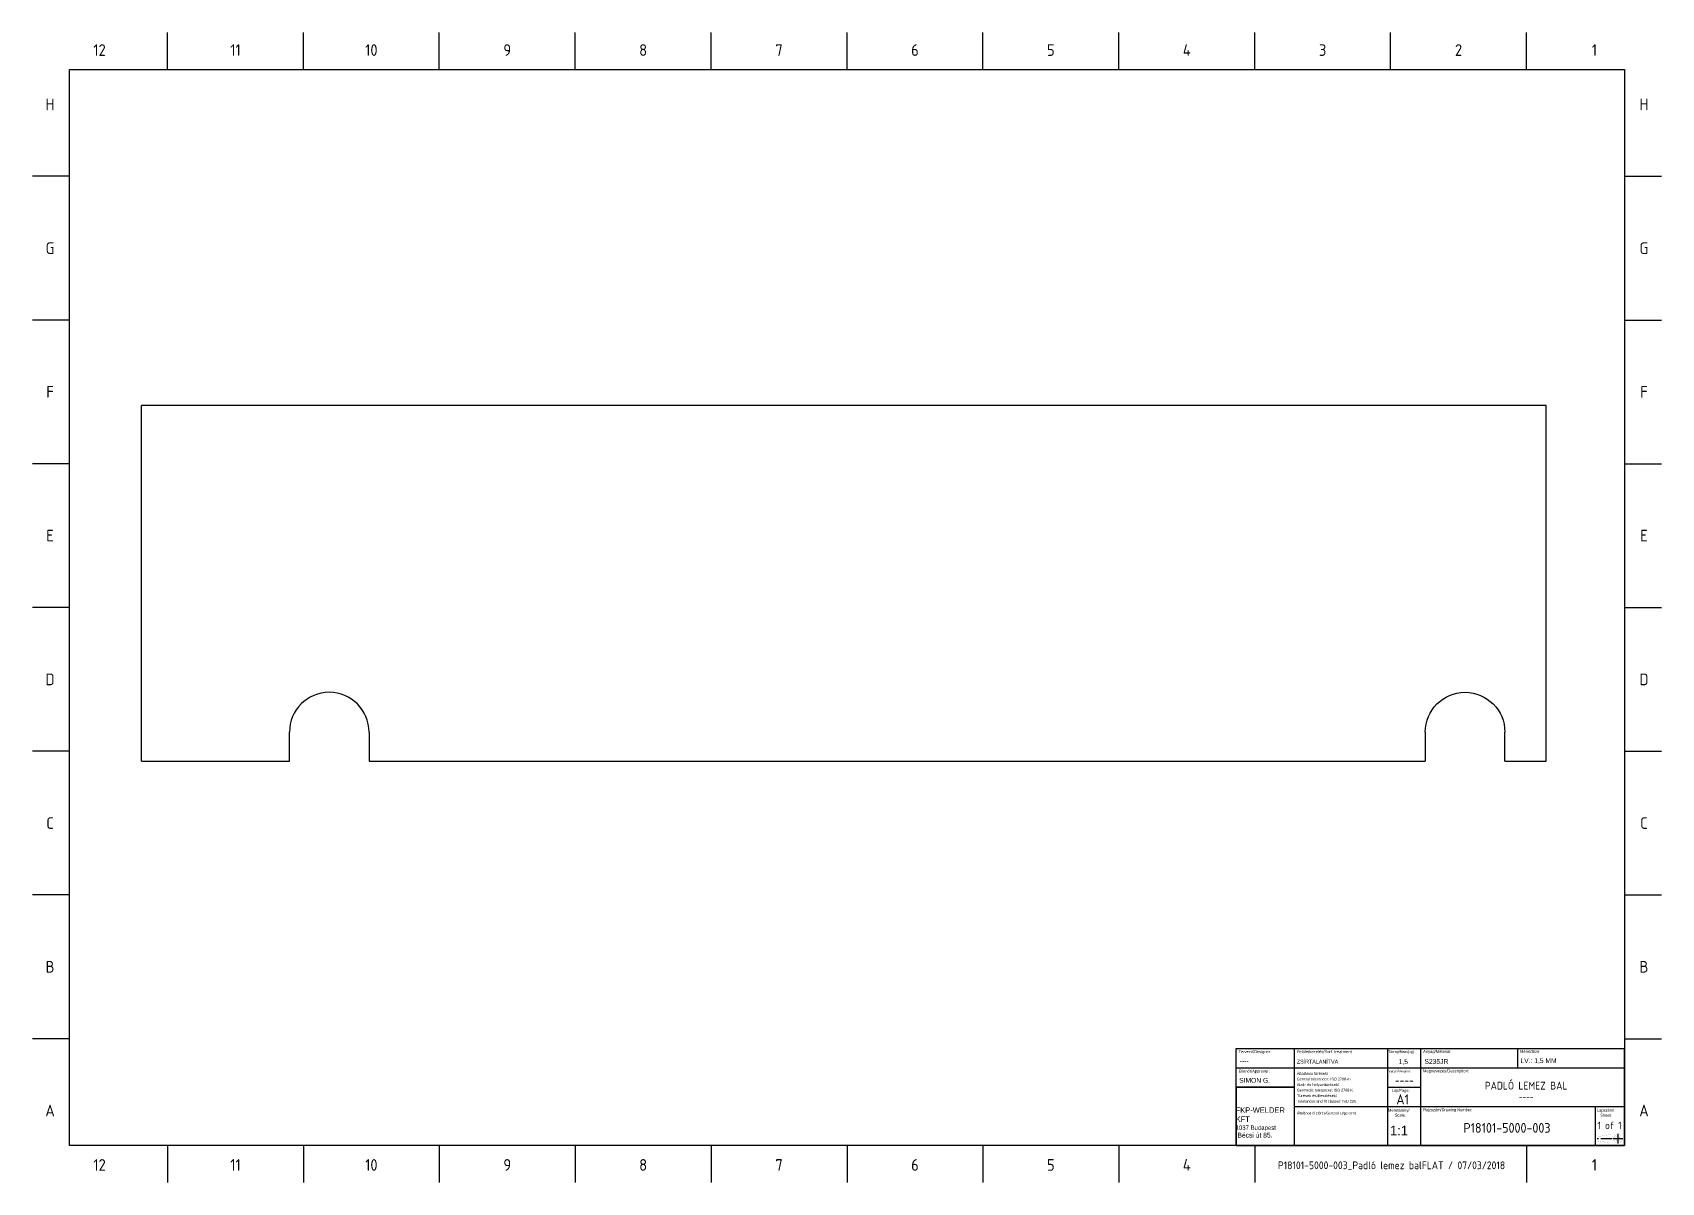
# Model space of a CAD drawing. Extents: x 2 to 841, y 1 to 593.
import ezdxf

# ---------------------------------------------------------------- set-up
doc = ezdxf.new("R2010")
doc.units = 0
doc.header["$LTSCALE"] = 12.7
doc.header["$MEASUREMENT"] = 0
doc.linetypes.add('CENTER', pattern=[0.72, 0.45, -0.09, 0.09, -0.09])
doc.layers.get('0').update_dxf_attribs({"linetype": 'CONTINUOUS'})
for name, color, linetype in [('ANNOTATION_TEXT', 7, 'CONTINUOUS'), ('BORDER_FRAME', 7, 'CONTINUOUS'), ('BORDER_ZONES', 7, 'CONTINUOUS'), ('TITLE_BLOCK', 7, 'CONTINUOUS'), ('VISIBLE', 7, 'CONTINUOUS')]:
    doc.layers.add(name, color=color, linetype=linetype)
doc.styles.add('ONSHAPE-STANDARD', font='ISOCP.SHX')
doc.styles.add('ONSHAPE-STANDARD-NOTESTYLE', font='ARIsoP1.shx', dxfattribs={"height": 2.5})

msp = doc.modelspace()

# ---------------------------------------------------------------- linework, layer by layer
at = {"color": 250, "linetype": 'CONTINUOUS'}
for p, q in [((622, 20), (622, 70)), ((622, 70), (822, 70)), ((652, 20), (652, 70)), ((700, 20), (700, 70)), ((717, 20), (717, 70)), ((767, 60), (767, 70)), ((822, 20), (822, 70)), ((622, 60), (822, 60)), ((622, 50), (652, 50)), ((652, 50), (622, 50)), ((622, 50), (622, 20)), ((652, 20), (652, 50)), ((700, 50), (717, 50)), ((652, 40), (822, 40)), ((807, 20), (807, 40)), ((622, 20), (822, 20)), ((622, 20), (652, 20))]:
    msp.add_line(p, q, dxfattribs=at)
at = {"color": 250, "linetype": 'CENTER'}
for p, q in [((818.6, 25.96), (818.6, 20.96)), ((815.44, 23.46), (807.84, 23.46)), ((821.1, 23.46), (815.97, 23.46))]:
    msp.add_line(p, q, dxfattribs=at)
at = {"color": 7, "linetype": 'CONTINUOUS', "const_width": 0.0488, "flags": 128}
for points in [[(815.08, 25.67), (808.31, 24.64)], [(815.08, 21.25), (815.08, 25.67)], [(808.31, 24.64), (808.31, 22.28)], [(808.31, 22.28), (815.08, 21.25)]]:
    msp.add_lwpolyline(points, dxfattribs=at)
at = {"color": 7, "linetype": 'CONTINUOUS', "const_width": 0.0488}
for points in [[(820.81, 23.46, 0.414214), (818.6, 25.67, 2.414214), (820.81, 23.46)], [(819.78, 23.46, 0.414214), (818.6, 24.64, 2.414214), (819.78, 23.46)]]:
    msp.add_lwpolyline(points, format="xyb", close=True, dxfattribs=at)
at = {"layer": 'BORDER_FRAME'}
for p, q in [((21, 20), (21, 574)), ((21, 574), (822, 574)), ((822, 574), (822, 20)), ((822, 20), (21, 20))]:
    msp.add_line(p, q, dxfattribs=at)
at = {"layer": 'BORDER_ZONES'}
for p, q in [((71.5, 574), (71.5, 593)), ((141.5, 574), (141.5, 593)), ((211.5, 574), (211.5, 593)), ((281.5, 574), (281.5, 593)), ((351.5, 574), (351.5, 593)), ((421.5, 574), (421.5, 593)), ((491.5, 574), (491.5, 593)), ((561.5, 574), (561.5, 593)), ((631.5, 574), (631.5, 593)), ((701.5, 574), (701.5, 593)), ((771.5, 574), (771.5, 593)), ((21, 519), (2, 519)), ((822, 519), (841, 519)), ((21, 445), (2, 445)), ((822, 445), (841, 445)), ((21, 371), (2, 371)), ((822, 371), (841, 371)), ((21, 297), (2, 297)), ((822, 297), (841, 297)), ((21, 223), (2, 223)), ((822, 223), (841, 223)), ((21, 149), (2, 149)), ((822, 149), (841, 149)), ((21, 75), (2, 75)), ((822, 75), (841, 75)), ((71.5, 20), (71.5, 1)), ((141.5, 20), (141.5, 1)), ((211.5, 20), (211.5, 1)), ((281.5, 20), (281.5, 1)), ((351.5, 20), (351.5, 1)), ((421.5, 20), (421.5, 1)), ((491.5, 20), (491.5, 1)), ((561.5, 20), (561.5, 1)), ((631.5, 20), (631.5, 1)), ((771.5, 20), (771.5, 1))]:
    msp.add_line(p, q, dxfattribs=at)
at = {"layer": 'VISIBLE'}
for p, q in [((58.03, 217.86), (58.03, 401.02)), ((781.63, 401.02), (58.03, 401.02)), ((781.63, 217.86), (781.63, 401.02)), ((134.33, 217.86), (134.33, 232.86)), ((175.33, 232.86), (175.33, 217.86)), ((719.33, 232.86), (719.33, 217.86)), ((760.33, 217.86), (760.33, 232.86)), ((58.03, 217.86), (134.33, 217.86)), ((175.33, 217.86), (719.33, 217.86)), ((760.33, 217.86), (781.63, 217.86))]:
    msp.add_line(p, q, dxfattribs=at)
msp.add_arc((154.83, 232.86), 20.5, 0, 180, dxfattribs=at)
at = {"layer": 'VISIBLE', "extrusion": (0, 0, -1)}
msp.add_arc((-739.83, 232.86), 20.5, 0, 180, dxfattribs=at)

# ---------------------------------------------------------------- texts
at = {"color": 7, "linetype": 'CONTINUOUS', "style": 'ONSHAPE-STANDARD-NOTESTYLE', "oblique": 0.00002}
for s, height, width, p in [('Tervezö/Designer:', 1.5, 0.989, (623.22, 67.55)), ('Felületkezelés/Surf. treatment', 1.5, 1.061, (653.22, 67.55)), ('Tömeg/Mass[kg]', 1.3, 0.934, (700.26, 67.65)), ('Anyag/Material:', 1.5, 0.964, (718.22, 67.65)), ('Méret/Size:', 1.5, 0.995, (768.22, 67.65)), ('Ellenör/Approver: ', 1.5, 0.997, (623.22, 57.55)), ('Verzió/Version:', 1.25, 0.978, (700.43, 57.65)), ('Megnevezés/Description:', 1.5, 0.967, (718.22, 57.65)), ('Általános türések/', 1.4, 1.079, (653.22, 56.35)), ('Alak- és helyzettürések/', 1.4, 1.091, (653.22, 50.65)), ('General tolerances: ISO 2768-m', 1.4, 0.992, (653.22, 53.5)), ('Türések és illesztések/', 1.4, 1.09, (653.22, 44.95)), ('Tolerances and fit classes: ISO 286', 1.4, 1.032, (653.22, 42.1)), ('Geometric tolerances: ISO 2768-K', 1.4, 0.977, (653.22, 47.8)), ('Lap/Page:', 1.5, 0.981, (702.05, 47.65)), ('Általános élletörés/General edge cond.', 1.3, 1.036, (653.22, 36.05)), ('Méretarány/', 1.5, 1.031, (700.2, 37.42)), ('Scale:', 1.5, 0.95, (703.68, 34.87)), ('Rajzszám/Drawing Number:', 1.5, 0.937, (718.22, 37.65)), ('Lapszám/', 1.5, 0.989, (807.79, 37.42)), ('Sheet:', 1.5, 1.008, (809.48, 34.87))]:
    msp.add_text(s, height=height, dxfattribs=dict(at, width=width)).set_placement(p)
at = {"style": 'ONSHAPE-STANDARD'}
msp.add_text('A1', height=5.21, dxfattribs=at).set_placement((704.46, 41.13))
at = {"layer": 'ANNOTATION_TEXT', "style": 'ONSHAPE-STANDARD-NOTESTYLE'}
for s, insert, char_height, width, attachment_point in [('\\fARIsoP1.shx|b0|i0|c0|p0;----}', (623.78, 63.43), 2.5, 26.6898, 4), ('\\fARIsoP1.shx|b0|i0|c0|p0;\\H2;ZSÍRTALANÍTVA}', (653.2, 63.16), 2, 44.6672, 4), ('1,5}', (705.62, 64.42), 2.5, 7.0156, 1), ('\\fARIsoP1.shx|b0|i0|c0|p0;S235JR\\P}', (718.95, 63.28), 2.5, 10, 4), ('\\fARIsoP1.shx|b0|i0|c0|p0;LV.: 1,5 MM}', (768.39, 63.47), 2.5, 50.9226, 4), ('\\fARIsoP1.shx|b0|i0|c0|p0;SIMON G.}', (623.5, 53.53), 2.5, 27.1025, 4), ('\\fARIsoP1.shx|b0|i0|c0|p0;\\H1.12x;FKP-WELDER KFT{\\H0.797194x;\\P1037 Budapest}{\\H0.892857x;\\P Bécsi út 85.}}', (621.67, 39.64), 2.5, 30.2497, 1), ('\\fARIsoP1.shx|b0|i0|c0|p0;\\H5;1:1}', (701.17, 27.67), 5, 14.5566, 4)]:
    msp.add_mtext(s, dxfattribs=dict(at, insert=insert, char_height=char_height, width=width, attachment_point=attachment_point))
at = {"layer": 'BORDER_ZONES', "char_height": 6, "attachment_point": 5, "style": 'ONSHAPE-STANDARD'}
for s, insert in [('12', (36.5, 584)), ('11', (106.5, 584)), ('10', (176.5, 584)), ('9', (246.5, 584)), ('8', (316.5, 584)), ('7', (386.5, 584)), ('6', (456.5, 584)), ('5', (526.5, 584)), ('4', (596.5, 584)), ('3', (666.5, 584)), ('2', (736.5, 584)), ('1', (806.5, 584)), ('H', (11, 556)), ('H', (832, 556)), ('G', (11, 482)), ('G', (832, 482)), ('F', (11, 408)), ('F', (832, 408)), ('E', (11, 334)), ('E', (832, 334)), ('D', (11, 260)), ('D', (832, 260)), ('C', (11, 186)), ('C', (832, 186)), ('B', (11, 112)), ('B', (832, 112)), ('A', (11, 38)), ('A', (832, 38)), ('12', (36.5, 10)), ('11', (106.5, 10)), ('10', (176.5, 10)), ('9', (246.5, 10)), ('8', (316.5, 10)), ('7', (386.5, 10)), ('6', (456.5, 10)), ('5', (526.5, 10)), ('4', (596.5, 10)), ('1', (806.5, 10))]:
    msp.add_mtext(s, dxfattribs=dict(at, insert=insert))
at = {"layer": 'TITLE_BLOCK', "color": 7, "attachment_point": 8, "style": 'ONSHAPE-STANDARD'}
for s, insert, char_height, width in [('----}', (708.59, 51.55), 4, 11.43), ('PADLÓ LEMEZ BAL\\P\\H0.625x;----}', (771.34, 43.65), 4, 97.6835), ('P18101-5000-003}', (761.44, 26.58), 5, 96.52), ('1 of 1', (814.3, 28.42), 3.81, 41.91), ('{P18101-5000-003_Padló lemez balFLAT / 07/03/2018}', (701.99, 7.42), 4, 130.175)]:
    msp.add_mtext(s, dxfattribs=dict(at, insert=insert, char_height=char_height, width=width))

doc.saveas('drawing.dxf')
